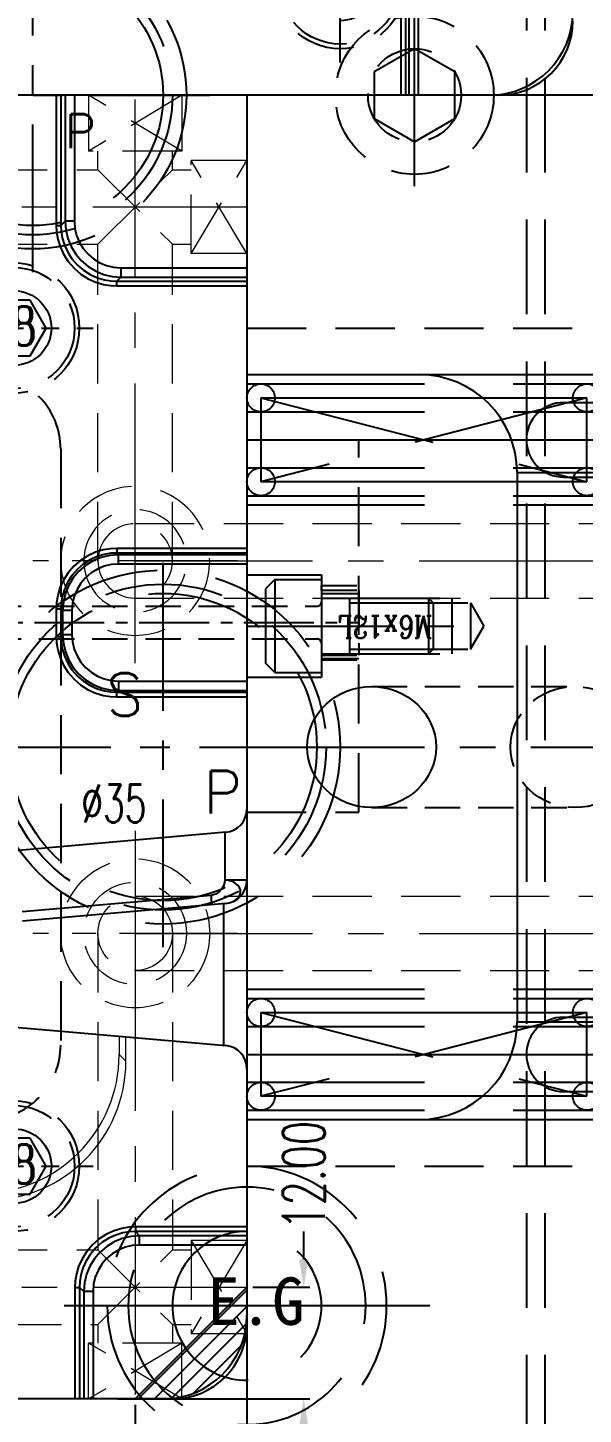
# Model space of a CAD drawing. Header units: inches. Extents: x 169168 to 170394, y -54081 to -53214.
# Drawn here: x 169819.8 to 169879.5, y -53600.1 to -53451.2 of the extents above; entities that cross this region are included whole.
import ezdxf

# ---------------------------------------------------------------- set-up
doc = ezdxf.new("R2010")
doc.units = ezdxf.units.IN
doc.header["$LTSCALE"] = 2
doc.header["$MEASUREMENT"] = 0
doc.header["$PDMODE"] = 3
doc.header["$PDSIZE"] = 0.3125
for name, pattern in [('CENTER', [50.8, 31.75, -6.35, 6.35, -6.35]), ('CENTER2', [1.125, 0.75, -0.125, 0.125, -0.125]), ('HIDDEN', [9.525, 6.35, -3.175]), ('HIDDEN2', [4.7625, 3.175, -1.5875])]:
    doc.linetypes.add(name, pattern=pattern)
doc.layers.get('0').update_dxf_attribs({"linetype": 'CONTINUOUS'})
doc.layers.get('Defpoints').update_dxf_attribs({"linetype": 'CONTINUOUS'})
for name, color, linetype in [('CAV-COR', 1, 'CONTINUOUS'), ('cen', 1, 'CENTER'), ('GE', 214, 'CONTINUOUS'), ('Layer3', 3, 'CONTINUOUS'), ('m', 144, 'HIDDEN2'), ('PIN', 4, 'CONTINUOUS'), ('SCREW', 52, 'HIDDEN'), ('SILDE', 6, 'CONTINUOUS'), ('SP', 3, 'CONTINUOUS'), ('SPRING', 160, 'CONTINUOUS'), ('壓塊', 157, 'CONTINUOUS'), ('文字', 1, 'CONTINUOUS')]:
    doc.layers.add(name, color=color, linetype=linetype)
for name, color, linetype, lineweight in [('dim', 3, 'CONTINUOUS', 15), ('WR', 122, 'HIDDEN', 18), ('枕位', 75, 'CONTINUOUS', 15)]:
    doc.layers.add(name, color=color, linetype=linetype, lineweight=lineweight)
doc.styles.add('ROMANC', font='romanc', dxfattribs={"width": 0.6, "height": 1})
doc.styles.add('ROMANS', font='ROMANS.shx', dxfattribs={"height": 5, "bigfont": 'chineset.shx'})
doc.styles.get("Standard").update_dxf_attribs({"font": 'txt.shx', "width": 0.67})
doc.dimstyles.new('2.00', dxfattribs={"dimtxt": 4.5, "dimasz": 3, "dimexe": 0.666, "dimexo": 0.626, "dimgap": 1, "dimtad": 0, "dimzin": 0, "dimdsep": 46, "dimtxsty": 'Standard', "dimcen": 0.09, "dimclrd": 3, "dimclre": 3, "dimclrt": 7, "dimazin": 0, "dimtfac": 1, "dimtofl": 0, "dimtmove": 0, "dimatfit": 0, "dimfxl": 0, "dimtolj": 1, "dimtzin": 0, "dimarcsym": 0})

# ---------------------------------------------------------------- blocks, each defined once
blk = doc.blocks.new('10')
at = {"layer": 'cen', "ltscale": 0.6}
for p, q in [((0, 9.76), (0, -9.76)), ((-10.35, 0), (10.35, 0))]:
    blk.add_line(p, q, dxfattribs=at)
at = {"layer": 'm'}
blk.add_lwpolyline([(0, 5), (-4.33, 2.5), (-4.33, -2.5), (0, -5), (4.33, -2.5), (4.33, 2.5)], close=True, dxfattribs=at)
for radius in [8.5, 5]:
    blk.add_circle((0, 0), radius, dxfattribs=at)
blk = doc.blocks.new('EG-16')
at = {"linetype": 'CENTER'}
for p, q in [((0, -19.62), (0, 19.62)), ((19.62, 0), (-19.62, 0))]:
    blk.add_line(p, q, dxfattribs=at)
at = {"linetype": 'HIDDEN'}
for radius in [15, 12.75, 8]:
    blk.add_circle((0, 0), radius, dxfattribs=at)
blk = doc.blocks.new('20090521.154736')
at = {"layer": 'GE', "extrusion": (0, 0, -1), "zscale": -1, "rotation": 180}
blk.add_blockref('EG-16', (0, 0), dxfattribs=at)
at = {"layer": '文字', "insert": (-4.24, 3.05), "char_height": 5.1, "width": 28.2246, "attachment_point": 1, "style": 'ROMANS'}
blk.add_mtext('{\\f標楷體|b0|i0|c136|p65;E.G}', dxfattribs=at)
blk = doc.blocks.new('20130710.143713')
at = {"layer": 'PIN', "linetype": 'Continuous'}
h = blk.add_hatch(dxfattribs=at)
h.set_pattern_fill('ANSI31', color=256, scale=6.545455, angle=180.5, style=0)
h.set_pattern_definition([(225.5, (3368.2201, 113694.80675), (0.5835685493, -0.573471216), [])])
h.paths.add_polyline_path([(0, 0), (0.08, -9, 0.414214), (9, 0.08)])
h.paths.add_polyline_path([(-9, -0.08), (0, 0), (-0.08, 9, 0.414214)])
at = {"layer": 'PIN', "linetype": 'CENTER2'}
for p, q in [((0, -9.8), (0, 9.8)), ((9.8, 0), (-9.8, 0))]:
    blk.add_line(p, q, dxfattribs=at)
at = {"layer": 'PIN', "linetype": 'Continuous'}
blk.add_circle((0, 0), 9, dxfattribs=at)
at = {"layer": 'SPRING', "linetype": 'CENTER', "ltscale": 0.5}
for p, q in [((0, -20.85), (0, 20.85)), ((20.88, 0), (-20.88, 0))]:
    blk.add_line(p, q, dxfattribs=at)
at = {"layer": 'SPRING', "linetype": 'CENTER'}
blk.add_line((20.88, 0), (-20.88, 0), dxfattribs=at)
at = {"layer": 'SPRING', "linetype": 'HIDDEN', "ltscale": 0.5}
for radius in [17, 15, 10]:
    blk.add_circle((0, 0), radius, dxfattribs=at)
for centre, start, end in [((-12.5, 0), 0, 180), ((12.5, 0), 180, 0)]:
    blk.add_arc(centre, 2.5, start, end, dxfattribs=at)
blk = doc.blocks.new('*D36942')
at = {"layer": 'Defpoints', "color": 0}
for p in [(169843.36, -53586.5), (169723.36, -53588.5), (169843.36, -53665.47)]:
    blk.add_point(p, dxfattribs=at)
at = {"layer": 'dim', "color": 3, "linetype": 'ByBlock', "lineweight": -2}
for p, q in [((169843.36, -53587.12), (169843.36, -53666.14)), ((169723.36, -53589.12), (169723.36, -53666.14)), ((169726.36, -53665.47), (169776.08, -53665.47)), ((169840.36, -53665.47), (169790.64, -53665.47))]:
    blk.add_line(p, q, dxfattribs=at)
at = {"layer": 'dim', "color": 3, "linetype": 'ByBlock'}
for points in [[(169726.36, -53664.97), (169726.36, -53665.97), (169723.36, -53665.47)], [(169840.36, -53665.97), (169840.36, -53664.97), (169843.36, -53665.47)]]:
    blk.add_solid(points, dxfattribs=at)
at = {"layer": 'dim', "color": 7, "linetype": 'ByBlock', "insert": (169783.36, -53665.47), "char_height": 4.5, "attachment_point": 5}
blk.add_mtext('\\A1;120.00', dxfattribs=at)
blk = doc.blocks.new('20160723.115749')
at = {"layer": 'SCREW', "linetype": 'CENTER', "ltscale": 0.15}
for p, q in [((0, -8.5), (0, 8.5)), ((-8.5, 0), (8.5, 0))]:
    blk.add_line(p, q, dxfattribs=at)
at = {"layer": 'SCREW', "ltscale": 0.5}
blk.add_lwpolyline([(-1.73, 3), (-3.46, 0), (-1.73, -3), (1.73, -3), (3.46, 0), (1.73, 3)], close=True, dxfattribs=at)
for radius in [7, 6.5, 4]:
    blk.add_circle((0, 0), radius, dxfattribs=at)
at = {"layer": 'Layer3', "style": 'ROMANC', "width": 0.8}
blk.add_text('M8', height=4.186, dxfattribs=at).set_placement((-3.98, -1.86))
blk = doc.blocks.new('20160825.182511')
at = {"color": 8, "linetype": 'HIDDEN'}
blk.add_circle((0, 0), 16.5, dxfattribs=at)
at = {"layer": 'SP', "linetype": 'CENTER', "ltscale": 0.25}
for p, q in [((0, -19), (0, 19)), ((-19, 0), (19, 0))]:
    blk.add_line(p, q, dxfattribs=at)
at = {"layer": 'SP', "linetype": 'HIDDEN'}
for radius in [15, 14]:
    blk.add_circle((0, 0), radius, dxfattribs=at)
at = {"layer": 'dim', "insert": (-5.37, -4.84), "char_height": 3.251, "attachment_point": 5}
blk.add_mtext('Ø30', dxfattribs=at)
at = {"layer": 'SP'}
for s, p in [('S', (-4.86, 2.69)), ('P', (3.47, -5.7))]:
    blk.add_text(s, height=3.67, dxfattribs=at).set_placement(p)
blk = doc.blocks.new('20160826.162442')
at = {"color": 8, "linetype": 'HIDDEN'}
blk.add_circle((0, 0), 19, dxfattribs=at)
at = {"layer": 'SP', "linetype": 'CENTER', "ltscale": 0.25}
for p, q in [((0, -21.5), (0, 21.5)), ((-21.5, 0), (21.5, 0))]:
    blk.add_line(p, q, dxfattribs=at)
at = {"layer": 'SP', "linetype": 'HIDDEN'}
for radius in [17.5, 16.5]:
    blk.add_circle((0, 0), radius, dxfattribs=at)
at = {"layer": 'dim', "insert": (-5.29, -6.05), "char_height": 4.063, "attachment_point": 5}
blk.add_mtext('Ø35', dxfattribs=at)
at = {"layer": 'SP'}
for s, p in [('S', (-6.08, 3.36)), ('P', (4.33, -7.12))]:
    blk.add_text(s, height=4.58, dxfattribs=at).set_placement(p)
blk = doc.blocks.new('20160304.100245')
at = {"linetype": 'HIDDEN'}
for p, q in [((-5.5, 0), (-5.5, -8)), ((5.5, 0), (5.5, -8)), ((-3.5, -8), (-3.5, -12)), ((3.5, -8), (3.5, -12))]:
    blk.add_line(p, q, dxfattribs=at)
at = {"layer": 'SCREW', "linetype": 'CENTER', "ltscale": 0.25}
blk.add_line((0, 0), (0, -25.44), dxfattribs=at)
at = {"layer": 'SCREW'}
for p, q in [((-5, -3), (-4, -2)), ((4, -2), (-4, -2)), ((5, -3), (-5, -3)), ((-5, -3), (-5, -8)), ((5, -3), (5, -8)), ((5.5, -8), (-5.5, -8)), ((-3, -8), (-3, -22)), ((3, -8), (3, -22)), ((3, -11), (-3, -11)), ((-2.5, -11), (-2.5, -24)), ((2.5, -11), (2.5, -24)), ((-2.5, -20), (-3, -19.5)), ((3, -19.5), (-3, -19.5)), ((2.5, -20), (-2.5, -20)), ((2.5, -20), (3, -19.5)), ((3, -22), (-3, -22)), ((2.5, -24), (-2.5, -24)), ((-2.5, -24), (0, -25.44)), ((2.5, -24), (0, -25.44))]:
    blk.add_line(p, q, dxfattribs=at)
at = {"layer": 'SCREW', "linetype": 'Continuous'}
blk.add_line((5, -3), (4, -2), dxfattribs=at)
at = {"layer": 'dim', "linetype": 'ByBlock', "ltscale": 0.3, "style": 'ROMANC', "width": 0.8}
blk.add_text('M6x12L', height=2.383, rotation=90, dxfattribs=at).set_placement((1.09, -19.95))
blk = doc.blocks.new('20160407.091613')
at = {"layer": 'SCREW', "linetype": 'CENTER', "ltscale": 4}
for p, q in [((0, -7.04), (0, 7.04)), ((-7, 0), (7, 0))]:
    blk.add_line(p, q, dxfattribs=at)
at = {"layer": 'SCREW', "linetype": 'Continuous'}
blk.add_lwpolyline([(-1.44, 2.5), (-2.89, 0), (-1.44, -2.5), (1.44, -2.5), (2.89, 0), (1.44, 2.5)], close=True, dxfattribs=at)
at = {"layer": 'SCREW'}
for radius in [5, 3]:
    blk.add_circle((0, 0), radius, dxfattribs=at)
at = {"layer": 'dim', "style": 'ROMANC', "width": 0.8}
blk.add_text('M6', height=3.172, dxfattribs=at).set_placement((-3, -1.7))
blk = doc.blocks.new('20160903.143129')
at = {"layer": 'SPRING', "linetype": 'HIDDEN', "ltscale": 1.5}
for p, q in [((0, 7), (0, -7)), ((0, 7), (90, 7)), ((0, 6), (38, 6)), ((38, 6), (38, -6)), ((1.5, 4.5), (1.5, -4.5)), ((1.5, 4.5), (36.5, -4.5)), ((36.5, 4.5), (1.5, -4.5)), ((36.5, -4.5), (36.5, 4.5)), ((0, 3), (38, 3)), ((34.01, 4), (45, 4)), ((0, -3), (38, -3)), ((34.01, -4), (45, -4)), ((0, -6), (38, -6)), ((0, -7), (90, -7))]:
    blk.add_line(p, q, dxfattribs=at)
at = {"layer": 'SPRING', "linetype": 'CENTER', "ltscale": 5}
for p, q in [((1.5, 4.5), (36.5, 4.5)), ((36.5, -4.5), (1.5, -4.5))]:
    blk.add_line(p, q, dxfattribs=at)
at = {"layer": 'SPRING', "linetype": 'Continuous', "ltscale": 1.5}
for p, q in [((45, 4), (90, 4)), ((45, -4), (90, -4))]:
    blk.add_line(p, q, dxfattribs=at)
at = {"layer": 'SPRING', "linetype": 'CENTER'}
blk.add_line((0, 0), (90, 0), dxfattribs=at)
at = {"layer": 'SPRING', "linetype": 'HIDDEN', "ltscale": 1.5}
for centre in [(1.5, 4.5), (36.5, 4.5), (1.5, -4.5), (36.5, -4.5)]:
    blk.add_circle(centre, 1.5, dxfattribs=at)
blk.add_arc((34, 0), 4, 90, 270, dxfattribs=at)
at = {"layer": 'SCREW'}
blk.add_blockref('20160407.091613', (43, 0), dxfattribs=at)
blk = doc.blocks.new('20140913.083227')
at = {"layer": 'WR', "linetype": 'CENTER', "ltscale": 0.2}
for p, q in [((0, 11), (0, -11)), ((-11, 0), (11, 0))]:
    blk.add_line(p, q, dxfattribs=at)
at = {"layer": 'WR', "linetype": 'HIDDEN', "ltscale": 0.5}
for radius in [8, 5.5, 4]:
    blk.add_circle((0, 0), radius, dxfattribs=at)
blk = doc.blocks.new('*D38799')
at = {"layer": 'Defpoints', "color": 0}
for p in [(169843.36, -53586.5), (169849.46, -53586.5), (169828.86, -53598.5)]:
    blk.add_point(p, dxfattribs=at)
at = {"layer": 'dim', "color": 3, "linetype": 'ByBlock', "lineweight": -2}
for p, q in [((169849.46, -53583.5), (169849.46, -53580.5)), ((169843.99, -53586.5), (169850.13, -53586.5)), ((169829.49, -53598.5), (169850.13, -53598.5)), ((169849.46, -53601.5), (169849.46, -53604.5))]:
    blk.add_line(p, q, dxfattribs=at)
at = {"layer": 'dim', "color": 3, "linetype": 'ByBlock'}
for points in [[(169848.96, -53583.5), (169849.96, -53583.5), (169849.46, -53586.5)], [(169849.96, -53601.5), (169848.96, -53601.5), (169849.46, -53598.5)]]:
    blk.add_solid(points, dxfattribs=at)
at = {"layer": 'dim', "color": 7, "linetype": 'ByBlock', "insert": (169849.46, -53574.47), "char_height": 4.5, "attachment_point": 5, "rotation": 90}
blk.add_mtext('\\A1;12.00', dxfattribs=at)
blk = doc.blocks.new('*D38800')
at = {"layer": 'Defpoints', "color": 0}
for p in [(169843.36, -53584.86), (169831.36, -53598.5), (169831.36, -53604.07)]:
    blk.add_point(p, dxfattribs=at)
at = {"layer": 'dim', "color": 3, "linetype": 'ByBlock', "lineweight": -2}
for p, q in [((169843.36, -53585.49), (169843.36, -53604.73)), ((169831.36, -53599.12), (169831.36, -53604.73)), ((169828.36, -53604.07), (169825.36, -53604.07)), ((169846.36, -53604.07), (169849.36, -53604.07))]:
    blk.add_line(p, q, dxfattribs=at)
at = {"layer": 'dim', "color": 3, "linetype": 'ByBlock'}
for points in [[(169828.36, -53604.57), (169828.36, -53603.57), (169831.36, -53604.07)], [(169846.36, -53603.57), (169846.36, -53604.57), (169843.36, -53604.07)]]:
    blk.add_solid(points, dxfattribs=at)
at = {"layer": 'dim', "color": 7, "linetype": 'ByBlock', "insert": (169819.34, -53604.07), "char_height": 4.5, "attachment_point": 5}
blk.add_mtext('\\A1;12.00', dxfattribs=at)

msp = doc.modelspace()

# ---------------------------------------------------------------- hatches: boundary and pattern name
at = {"layer": 'CAV-COR', "linetype": 'ByBlock'}
h = msp.add_hatch(dxfattribs=at)
h.set_pattern_fill('ANSI31', color=256, scale=10, style=0)
h.set_pattern_definition([(45, (638.871, -220.6118), (-0.8838834765, 0.8838834765), [])])
h.paths.add_polyline_path([(169834.361, -53598.499, 0.4142136), (169843.361, -53589.499), (169843.361, -53586.499), (169831.361, -53598.499)])

# ---------------------------------------------------------------- linework, layer by layer
at = {"color": 8, "linetype": 'HIDDEN', "ltscale": 0.8}
for p, q in [((169873.361, -53258.499), (169873.361, -53658.499)), ((169875.361, -53258.499), (169875.361, -53658.499))]:
    msp.add_line(p, q, dxfattribs=at)
at = {"linetype": 'CENTER', "ltscale": 0.5}
msp.add_line((169933.361, -53458.499), (169633.361, -53458.499), dxfattribs=at)
at = {"layer": 'CAV-COR', "linetype": 'ByBlock'}
for p, q in [((169859.886, -53447.514), (169859.886, -53458.499)), ((169860.386, -53447.514), (169860.386, -53458.499)), ((169860.73, -53447.859), (169860.73, -53458.499)), ((169861.729, -53447.859), (169861.729, -53458.499)), ((169870.361, -53458.499), (169696.361, -53458.499)), ((169822.886, -53458.499), (169822.886, -53472.482)), ((169823.386, -53458.499), (169823.386, -53472.482)), ((169823.835, -53458.499), (169823.835, -53472.033)), ((169824.834, -53458.499), (169824.834, -53472.033)), ((169843.361, -53458.499), (169843.361, -53590.499)), ((169822.886, -53472.482), (169823.386, -53472.482)), ((169823.835, -53472.033), (169823.386, -53472.482)), ((169824.834, -53472.033), (169823.835, -53472.033)), ((169829.827, -53477.026), (169829.827, -53478.024)), ((169829.827, -53477.026), (169843.361, -53477.026)), ((169829.827, -53478.024), (169829.378, -53478.474)), ((169829.378, -53478.973), (169829.378, -53478.474)), ((169829.378, -53478.474), (169843.361, -53478.474)), ((169829.378, -53478.973), (169843.361, -53478.973)), ((169829.827, -53478.024), (169843.361, -53478.024)), ((169843.361, -53507.158), (169829.378, -53507.158)), ((169829.378, -53507.158), (169829.378, -53507.657)), ((169843.361, -53507.657), (169829.378, -53507.657)), ((169829.565, -53507.845), (169829.378, -53507.657)), ((169843.361, -53507.845), (169829.565, -53507.845)), ((169829.565, -53508.843), (169829.565, -53507.845)), ((169843.361, -53508.843), (169829.565, -53508.843)), ((169822.886, -53513.649), (169823.386, -53513.649)), ((169822.886, -53513.649), (169822.886, -53516.616)), ((169823.386, -53513.649), (169823.386, -53516.616)), ((169823.573, -53513.836), (169823.386, -53513.649)), ((169824.572, -53513.836), (169823.573, -53513.836)), ((169823.573, -53513.836), (169823.573, -53516.428)), ((169824.572, -53513.836), (169824.572, -53516.428)), ((169822.886, -53516.616), (169823.386, -53516.616)), ((169823.573, -53516.428), (169823.386, -53516.616)), ((169824.572, -53516.428), (169823.573, -53516.428)), ((169829.565, -53521.421), (169843.361, -53521.421)), ((169829.565, -53521.421), (169829.565, -53522.42)), ((169829.565, -53522.42), (169829.378, -53522.607)), ((169829.378, -53522.607), (169843.361, -53522.607)), ((169829.378, -53523.107), (169829.378, -53522.607)), ((169829.378, -53523.107), (169843.361, -53523.107)), ((169829.565, -53522.42), (169843.361, -53522.42)), ((169843.361, -53580.024), (169831.378, -53580.024)), ((169831.378, -53580.024), (169831.378, -53580.524)), ((169843.361, -53580.524), (169831.378, -53580.524)), ((169831.827, -53580.973), (169831.378, -53580.524)), ((169843.361, -53580.973), (169831.827, -53580.973)), ((169831.827, -53581.972), (169831.827, -53580.973)), ((169843.361, -53581.972), (169831.827, -53581.972)), ((169824.886, -53586.515), (169825.386, -53586.515)), ((169824.886, -53586.515), (169824.886, -53598.499)), ((169825.835, -53586.965), (169825.386, -53586.515)), ((169825.386, -53586.515), (169825.386, -53598.499)), ((169826.834, -53586.965), (169825.835, -53586.965)), ((169825.835, -53586.965), (169825.835, -53598.499)), ((169826.834, -53586.965), (169826.834, -53598.499)), ((169831.361, -53598.499), (169843.361, -53586.499)), ((169835.361, -53598.499), (169731.361, -53598.499))]:
    msp.add_line(p, q, dxfattribs=at)
for points in [[(169822.886, -53472.482), (169822.922, -53473.166), (169823.051, -53473.937), (169823.297, -53474.756), (169823.673, -53475.582), (169824.178, -53476.37), (169824.798, -53477.085), (169825.516, -53477.702), (169826.305, -53478.201), (169827.128, -53478.572), (169827.942, -53478.813), (169828.705, -53478.938), (169829.378, -53478.973)], [(169823.386, -53472.482), (169823.419, -53473.114), (169823.538, -53473.826), (169823.765, -53474.582), (169824.112, -53475.344), (169824.577, -53476.072), (169825.15, -53476.732), (169825.813, -53477.301), (169826.541, -53477.762), (169827.3, -53478.104), (169828.052, -53478.326), (169828.756, -53478.442), (169829.378, -53478.474)], [(169823.835, -53472.033), (169823.909, -53472.968), (169824.128, -53473.882), (169824.488, -53474.752), (169824.98, -53475.554), (169825.59, -53476.269), (169826.306, -53476.88), (169827.108, -53477.372), (169827.977, -53477.731), (169828.891, -53477.951), (169829.827, -53478.024)], [(169824.834, -53472.033), (169824.895, -53472.812), (169825.077, -53473.574), (169825.377, -53474.299), (169825.786, -53474.968), (169826.296, -53475.564), (169826.892, -53476.073), (169827.561, -53476.483), (169828.286, -53476.782), (169829.048, -53476.965), (169829.827, -53477.026)], [(169829.378, -53507.158), (169828.694, -53507.194), (169827.923, -53507.323), (169827.103, -53507.568), (169826.278, -53507.944), (169825.49, -53508.449), (169824.775, -53509.07), (169824.158, -53509.788), (169823.658, -53510.577), (169823.288, -53511.4), (169823.047, -53512.213), (169822.921, -53512.976), (169822.886, -53513.649)], [(169829.378, -53507.657), (169828.746, -53507.69), (169828.034, -53507.809), (169827.277, -53508.036), (169826.515, -53508.383), (169825.788, -53508.849), (169825.128, -53509.422), (169824.559, -53510.084), (169824.098, -53510.812), (169823.756, -53511.572), (169823.534, -53512.323), (169823.418, -53513.027), (169823.386, -53513.649)], [(169829.565, -53507.845), (169828.629, -53507.918), (169827.715, -53508.138), (169826.846, -53508.498), (169826.043, -53508.989), (169825.328, -53509.6), (169824.718, -53510.315), (169824.226, -53511.117), (169823.866, -53511.987), (169823.647, -53512.901), (169823.573, -53513.836)], [(169829.565, -53508.843), (169828.786, -53508.904), (169828.024, -53509.087), (169827.299, -53509.386), (169826.63, -53509.796), (169826.034, -53510.305), (169825.524, -53510.901), (169825.115, -53511.57), (169824.815, -53512.295), (169824.633, -53513.057), (169824.572, -53513.836)], [(169822.886, -53516.616), (169822.922, -53517.299), (169823.051, -53518.071), (169823.297, -53518.89), (169823.673, -53519.715), (169824.178, -53520.504), (169824.798, -53521.219), (169825.516, -53521.835), (169826.305, -53522.335), (169827.128, -53522.705), (169827.942, -53522.946), (169828.705, -53523.072), (169829.378, -53523.107)], [(169823.386, -53516.616), (169823.419, -53517.247), (169823.538, -53517.96), (169823.765, -53518.716), (169824.112, -53519.478), (169824.577, -53520.205), (169825.15, -53520.865), (169825.813, -53521.434), (169826.541, -53521.895), (169827.3, -53522.237), (169828.052, -53522.459), (169828.756, -53522.575), (169829.378, -53522.607)], [(169823.573, -53516.428), (169823.647, -53517.364), (169823.866, -53518.278), (169824.226, -53519.147), (169824.718, -53519.95), (169825.328, -53520.665), (169826.044, -53521.276), (169826.846, -53521.767), (169827.715, -53522.127), (169828.629, -53522.346), (169829.565, -53522.42)], [(169824.572, -53516.428), (169824.633, -53517.207), (169824.815, -53517.969), (169825.115, -53518.694), (169825.524, -53519.363), (169826.033, -53519.96), (169826.63, -53520.469), (169827.299, -53520.878), (169828.024, -53521.178), (169828.786, -53521.36), (169829.565, -53521.421)], [(169831.378, -53580.024), (169830.694, -53580.06), (169829.923, -53580.189), (169829.103, -53580.435), (169828.278, -53580.811), (169827.49, -53581.316), (169826.775, -53581.936), (169826.158, -53582.654), (169825.658, -53583.443), (169825.288, -53584.266), (169825.047, -53585.08), (169824.921, -53585.843), (169824.886, -53586.515)], [(169831.378, -53580.524), (169830.746, -53580.557), (169830.034, -53580.676), (169829.277, -53580.902), (169828.515, -53581.249), (169827.788, -53581.715), (169827.128, -53582.288), (169826.559, -53582.95), (169826.098, -53583.679), (169825.756, -53584.438), (169825.534, -53585.189), (169825.418, -53585.894), (169825.386, -53586.515)], [(169831.827, -53580.973), (169830.891, -53581.047), (169829.977, -53581.266), (169829.108, -53581.626), (169828.305, -53582.118), (169827.59, -53582.728), (169826.98, -53583.444), (169826.488, -53584.246), (169826.128, -53585.115), (169825.909, -53586.029), (169825.835, -53586.965)], [(169831.827, -53581.972), (169831.048, -53582.033), (169830.286, -53582.215), (169829.561, -53582.515), (169828.892, -53582.924), (169828.296, -53583.433), (169827.787, -53584.03), (169827.377, -53584.699), (169827.077, -53585.424), (169826.895, -53586.186), (169826.834, -53586.965)]]:
    msp.add_lwpolyline(points, dxfattribs=at)
for centre, radius in [((169869.361, -53449.499), 9), ((169870.361, -53450.499), 8), ((169834.361, -53589.499), 9), ((169835.361, -53590.499), 8)]:
    msp.add_arc(centre, radius, 270, 0, dxfattribs=at)
at = {"layer": 'PIN', "linetype": 'HIDDEN', "ltscale": 0.3}
for p, q in [((169851.361, -53511.132), (169855.361, -53511.132)), ((169851.361, -53511.632), (169851.361, -53511.132)), ((169851.361, -53511.632), (169855.361, -53511.632)), ((169851.361, -53511.632), (169851.361, -53518.632)), ((169855.361, -53511.632), (169855.361, -53518.632)), ((169798.169, -53513.382), (169850.861, -53513.382)), ((169798.169, -53516.882), (169850.861, -53516.882)), ((169851.361, -53518.632), (169855.361, -53518.632)), ((169851.361, -53518.632), (169851.361, -53519.132)), ((169851.361, -53519.132), (169855.361, -53519.132))]:
    msp.add_line(p, q, dxfattribs=at)
at = {"layer": 'PIN', "linetype": 'CENTER2', "ltscale": 5}
msp.add_line((169798.042, -53515.132), (169855.361, -53515.132), dxfattribs=at)
at = {"layer": 'PIN', "linetype": 'HIDDEN', "ltscale": 0.3}
for centre, start, end in [((169850.861, -53512.882), 270, 0), ((169850.861, -53517.382), 0, 90)]:
    msp.add_arc(centre, 0.5, start, end, dxfattribs=at)
at = {"layer": 'SILDE', "linetype": 'HIDDEN', "ltscale": 0.5}
for p, q in [((169843.361, -53483.499), (169933.361, -53483.499)), ((169843.361, -53495.499), (169855.361, -53495.499)), ((169855.361, -53535.499), (169855.361, -53495.499)), ((169843.361, -53535.499), (169855.361, -53535.499)), ((169843.361, -53573.499), (169933.361, -53573.499))]:
    msp.add_line(p, q, dxfattribs=at)
at = {"layer": 'SILDE', "linetype": 'ByBlock'}
for p, q in [((169843.361, -53488.499), (169933.361, -53488.499)), ((169872.361, -53498.999), (169872.361, -53557.999)), ((169872.361, -53498.999), (169893.361, -53498.999)), ((169841.079, -53537.644), (169815.248, -53539.904)), ((169840.992, -53537.652), (169840.992, -53542.798)), ((169843.361, -53542.798), (169840.992, -53542.798)), ((169839.529, -53544.425), (169819.239, -53546.2)), ((169841.079, -53545.289), (169819.274, -53547.196)), ((169840.861, -53545.308), (169840.861, -53560.533)), ((169813.309, -53558.122), (169841.079, -53560.552)), ((169872.361, -53557.999), (169893.361, -53557.999)), ((169843.361, -53568.499), (169933.361, -53568.499))]:
    msp.add_line(p, q, dxfattribs=at)
at = {"layer": 'SILDE', "linetype": 'HIDDEN', "ltscale": 0.3}
for p, q in [((169856.743, -53521.999), (169878.581, -53521.999)), ((169856.743, -53534.999), (169878.581, -53534.999))]:
    msp.add_line(p, q, dxfattribs=at)
at = {"layer": 'SILDE', "linetype": 'CENTER', "ltscale": 0.3}
msp.add_line((169843.361, -53528.499), (169933.361, -53528.499), dxfattribs=at)
at = {"layer": 'SILDE', "linetype": 'ByBlock'}
for points in [[(169840.992, -53542.798), (169840.96, -53543.046), (169840.882, -53543.293), (169840.765, -53543.533), (169840.614, -53543.759), (169840.433, -53543.963), (169840.229, -53544.139), (169840.006, -53544.279), (169839.771, -53544.377), (169839.529, -53544.425)], [(169841.079, -53545.289), (169841.476, -53545.221), (169841.843, -53545.091), (169842.16, -53544.906), (169842.412, -53544.675), (169842.586, -53544.411), (169842.667, -53544.129), (169842.655, -53543.844), (169842.553, -53543.567), (169842.363, -53543.317), (169842.097, -53543.104), (169841.768, -53542.942), (169841.392, -53542.839), (169840.992, -53542.798)], [(169839.563, -53545.421), (169839.569, -53545.414), (169839.573, -53545.391), (169839.576, -53545.355), (169839.578, -53545.306), (169839.577, -53545.243), (169839.576, -53545.169), (169839.573, -53545.084), (169839.569, -53544.99), (169839.563, -53544.887), (169839.556, -53544.777), (169839.548, -53544.663), (169839.539, -53544.545), (169839.529, -53544.425)]]:
    msp.add_lwpolyline(points, dxfattribs=at)
for centre, radius, start, end in [((169861.861, -53498.999), 10.5, 0, 90), ((169840.861, -53535.153), 2.5, 275, 0), ((169840.861, -53542.798), 2.5, 275, 0), ((169861.861, -53557.999), 10.5, 270, 0), ((169840.861, -53563.042), 2.5, 0, 85)]:
    msp.add_arc(centre, radius, start, end, dxfattribs=at)
msp.add_ellipse((169856.743, -53528.499), major_axis=(-6.917, 0), ratio=0.9396926, dxfattribs=at)
at = {"layer": 'SILDE', "linetype": 'HIDDEN', "ltscale": 0.3}
msp.add_ellipse((169878.581, -53528.499), major_axis=(-6.917, 0), ratio=0.9396926, dxfattribs=at)
at = {"layer": 'WR', "linetype": 'HIDDEN', "ltscale": 0.5}
for p, q in [((169836.361, -53464.499), (169826.361, -53458.499)), ((169836.361, -53458.499), (169826.361, -53464.499)), ((169826.361, -53458.499), (169826.361, -53464.499)), ((169836.361, -53458.499), (169826.361, -53458.499)), ((169836.361, -53458.499), (169836.361, -53464.499)), ((169836.361, -53464.499), (169826.361, -53464.499)), ((169827.361, -53466.499), (169827.361, -53464.499)), ((169835.361, -53466.499), (169835.361, -53464.499)), ((169837.361, -53475.499), (169837.361, -53465.499)), ((169837.361, -53475.499), (169843.361, -53465.499)), ((169843.361, -53475.499), (169837.361, -53465.499)), ((169843.361, -53465.499), (169837.361, -53465.499)), ((169843.361, -53475.499), (169843.361, -53465.499)), ((169739.361, -53466.499), (169827.361, -53466.499)), ((169827.361, -53466.499), (169835.361, -53474.499)), ((169827.361, -53474.499), (169835.361, -53466.499)), ((169835.361, -53466.499), (169837.361, -53466.499)), ((169739.361, -53474.499), (169827.361, -53474.499)), ((169827.361, -53508.499), (169827.361, -53474.499)), ((169835.361, -53508.499), (169835.361, -53474.499)), ((169835.361, -53474.499), (169837.361, -53474.499)), ((169843.361, -53475.499), (169837.361, -53475.499)), ((169831.361, -53504.499), (169903.361, -53504.499)), ((169831.361, -53512.499), (169903.361, -53512.499)), ((169831.361, -53544.499), (169903.361, -53544.499)), ((169827.361, -53548.499), (169827.361, -53582.499)), ((169835.361, -53548.499), (169835.361, -53582.499)), ((169831.361, -53552.499), (169903.361, -53552.499)), ((169837.361, -53581.499), (169837.361, -53591.499)), ((169837.361, -53581.499), (169843.361, -53591.499)), ((169843.361, -53581.499), (169837.361, -53591.499)), ((169843.361, -53581.499), (169837.361, -53581.499)), ((169843.361, -53581.499), (169843.361, -53591.499)), ((169739.361, -53582.499), (169827.361, -53582.499)), ((169827.361, -53590.499), (169835.361, -53582.499)), ((169827.361, -53582.499), (169835.361, -53590.499)), ((169835.361, -53582.499), (169837.361, -53582.499)), ((169731.361, -53590.499), (169827.361, -53590.499)), ((169827.361, -53590.499), (169827.361, -53592.499)), ((169835.361, -53590.499), (169837.361, -53590.499)), ((169835.361, -53590.499), (169835.361, -53592.499)), ((169843.361, -53591.499), (169837.361, -53591.499)), ((169836.361, -53592.499), (169826.361, -53592.499)), ((169836.361, -53592.499), (169826.361, -53598.499)), ((169836.361, -53598.499), (169826.361, -53592.499)), ((169826.361, -53598.499), (169826.361, -53592.499)), ((169836.361, -53598.499), (169836.361, -53592.499)), ((169836.361, -53598.499), (169826.361, -53598.499))]:
    msp.add_line(p, q, dxfattribs=at)
at = {"layer": 'WR', "linetype": 'CENTER', "ltscale": 0.3}
for p, q in [((169831.361, -53508.499), (169831.361, -53458.499)), ((169735.361, -53470.499), (169843.361, -53470.499)), ((169831.361, -53508.499), (169903.361, -53508.499)), ((169831.361, -53548.499), (169903.361, -53548.499)), ((169831.361, -53548.499), (169831.361, -53598.499)), ((169735.361, -53586.499), (169843.361, -53586.499))]:
    msp.add_line(p, q, dxfattribs=at)
at = {"layer": '壓塊', "color": 153, "linetype": 'HIDDEN', "ltscale": 0.5}
msp.add_lwpolyline([(169823.361, -53496.499), (169823.361, -53560.499, -0.4142136), (169815.361, -53568.499), (169751.361, -53568.499, -0.4142136), (169743.361, -53560.499), (169743.361, -53496.499, -0.4142136), (169751.361, -53488.499), (169815.361, -53488.499, -0.4142136)], format="xyb", close=True, dxfattribs=at)
at = {"layer": '枕位', "linetype": 'ByBlock', "ltscale": 0.3}
for p, q in [((169829.643, -53559.551), (169829.643, -53561.497)), ((169830.361, -53562.215), (169830.361, -53559.614)), ((169829.643, -53561.497), (169830.361, -53562.215))]:
    msp.add_line(p, q, dxfattribs=at)
for centre in [(169814.586, -53561.383), (169815.304, -53562.1)]:
    msp.add_ellipse(centre, major_axis=(10.687, -10.687), ratio=0.9924325, start_param=-0.7816001, end_param=0.7816001, dxfattribs=at)

# ---------------------------------------------------------------- block references
at = {"layer": 'CAV-COR'}
msp.add_blockref('20090521.154736', (169843.361, -53588.499), dxfattribs=at)
at = {"layer": 'dim', "rotation": 180}
msp.add_blockref('10', (169861.361, -53458.499), dxfattribs=at)
at = {"layer": 'SCREW', "linetype": 'ByBlock'}
for p in [(169853.361, -53446.499), (169818.361, -53483.499), (169818.361, -53573.499)]:
    msp.add_blockref('20160723.115749', p, dxfattribs=at)
at = {"layer": 'SCREW', "linetype": 'ByBlock', "ltscale": 0.3, "rotation": 90}
msp.add_blockref('20160304.100245', (169843.361, -53515.499), dxfattribs=at)
at = {"layer": 'SP', "linetype": 'ByBlock'}
for name, p in [('20160825.182511', (169820.361, -53458.499)), ('20160826.162442', (169834.361, -53528.499))]:
    msp.add_blockref(name, p, dxfattribs=at)
at = {"layer": 'SPRING', "linetype": 'ByBlock'}
for p in [(169843.361, -53495.499), (169843.361, -53561.499)]:
    msp.add_blockref('20160903.143129', p, dxfattribs=at)
at = {"layer": 'SPRING', "rotation": 180}
msp.add_blockref('20130710.143713', (169817.361, -53618.499), dxfattribs=at)
at = {"layer": 'WR', "linetype": 'ByBlock', "xscale": -1, "rotation": -90}
msp.add_blockref('20140913.083227', (169831.361, -53508.499), dxfattribs=at)
at = {"layer": 'WR', "linetype": 'ByBlock', "rotation": -90.00000000000001}
msp.add_blockref('20140913.083227', (169831.361, -53548.499), dxfattribs=at)

# ---------------------------------------------------------------- dimensions: what is measured, and where the dimension line sits
at = {"layer": 'dim', "linetype": 'ByBlock'}
dim = msp.add_linear_dim(base=(169849.462, -53586.499), p1=(169828.863, -53598.499), p2=(169843.361, -53586.499), angle=90, dimstyle='2.00', dxfattribs=at)
dim.commit()
dim.dimension.update_dxf_attribs({"geometry": '*D38799', "text_midpoint": (169849.462, -53574.474), "dimtype": 160})
for base, p1, p2, picture, middle in [((169831.361, -53604.065), (169843.361, -53584.859), (169831.361, -53598.499), '*D38800', (169819.336, -53604.065)), ((169843.361, -53665.473), (169723.361, -53588.499), (169843.361, -53586.499), '*D36942', (169783.361, -53665.473))]:
    dim = msp.add_linear_dim(base=base, p1=p1, p2=p2, dimstyle='2.00', dxfattribs=at)
    dim.commit()
    dim.dimension.update_dxf_attribs({"geometry": picture, "text_midpoint": middle})

doc.saveas('drawing.dxf')
